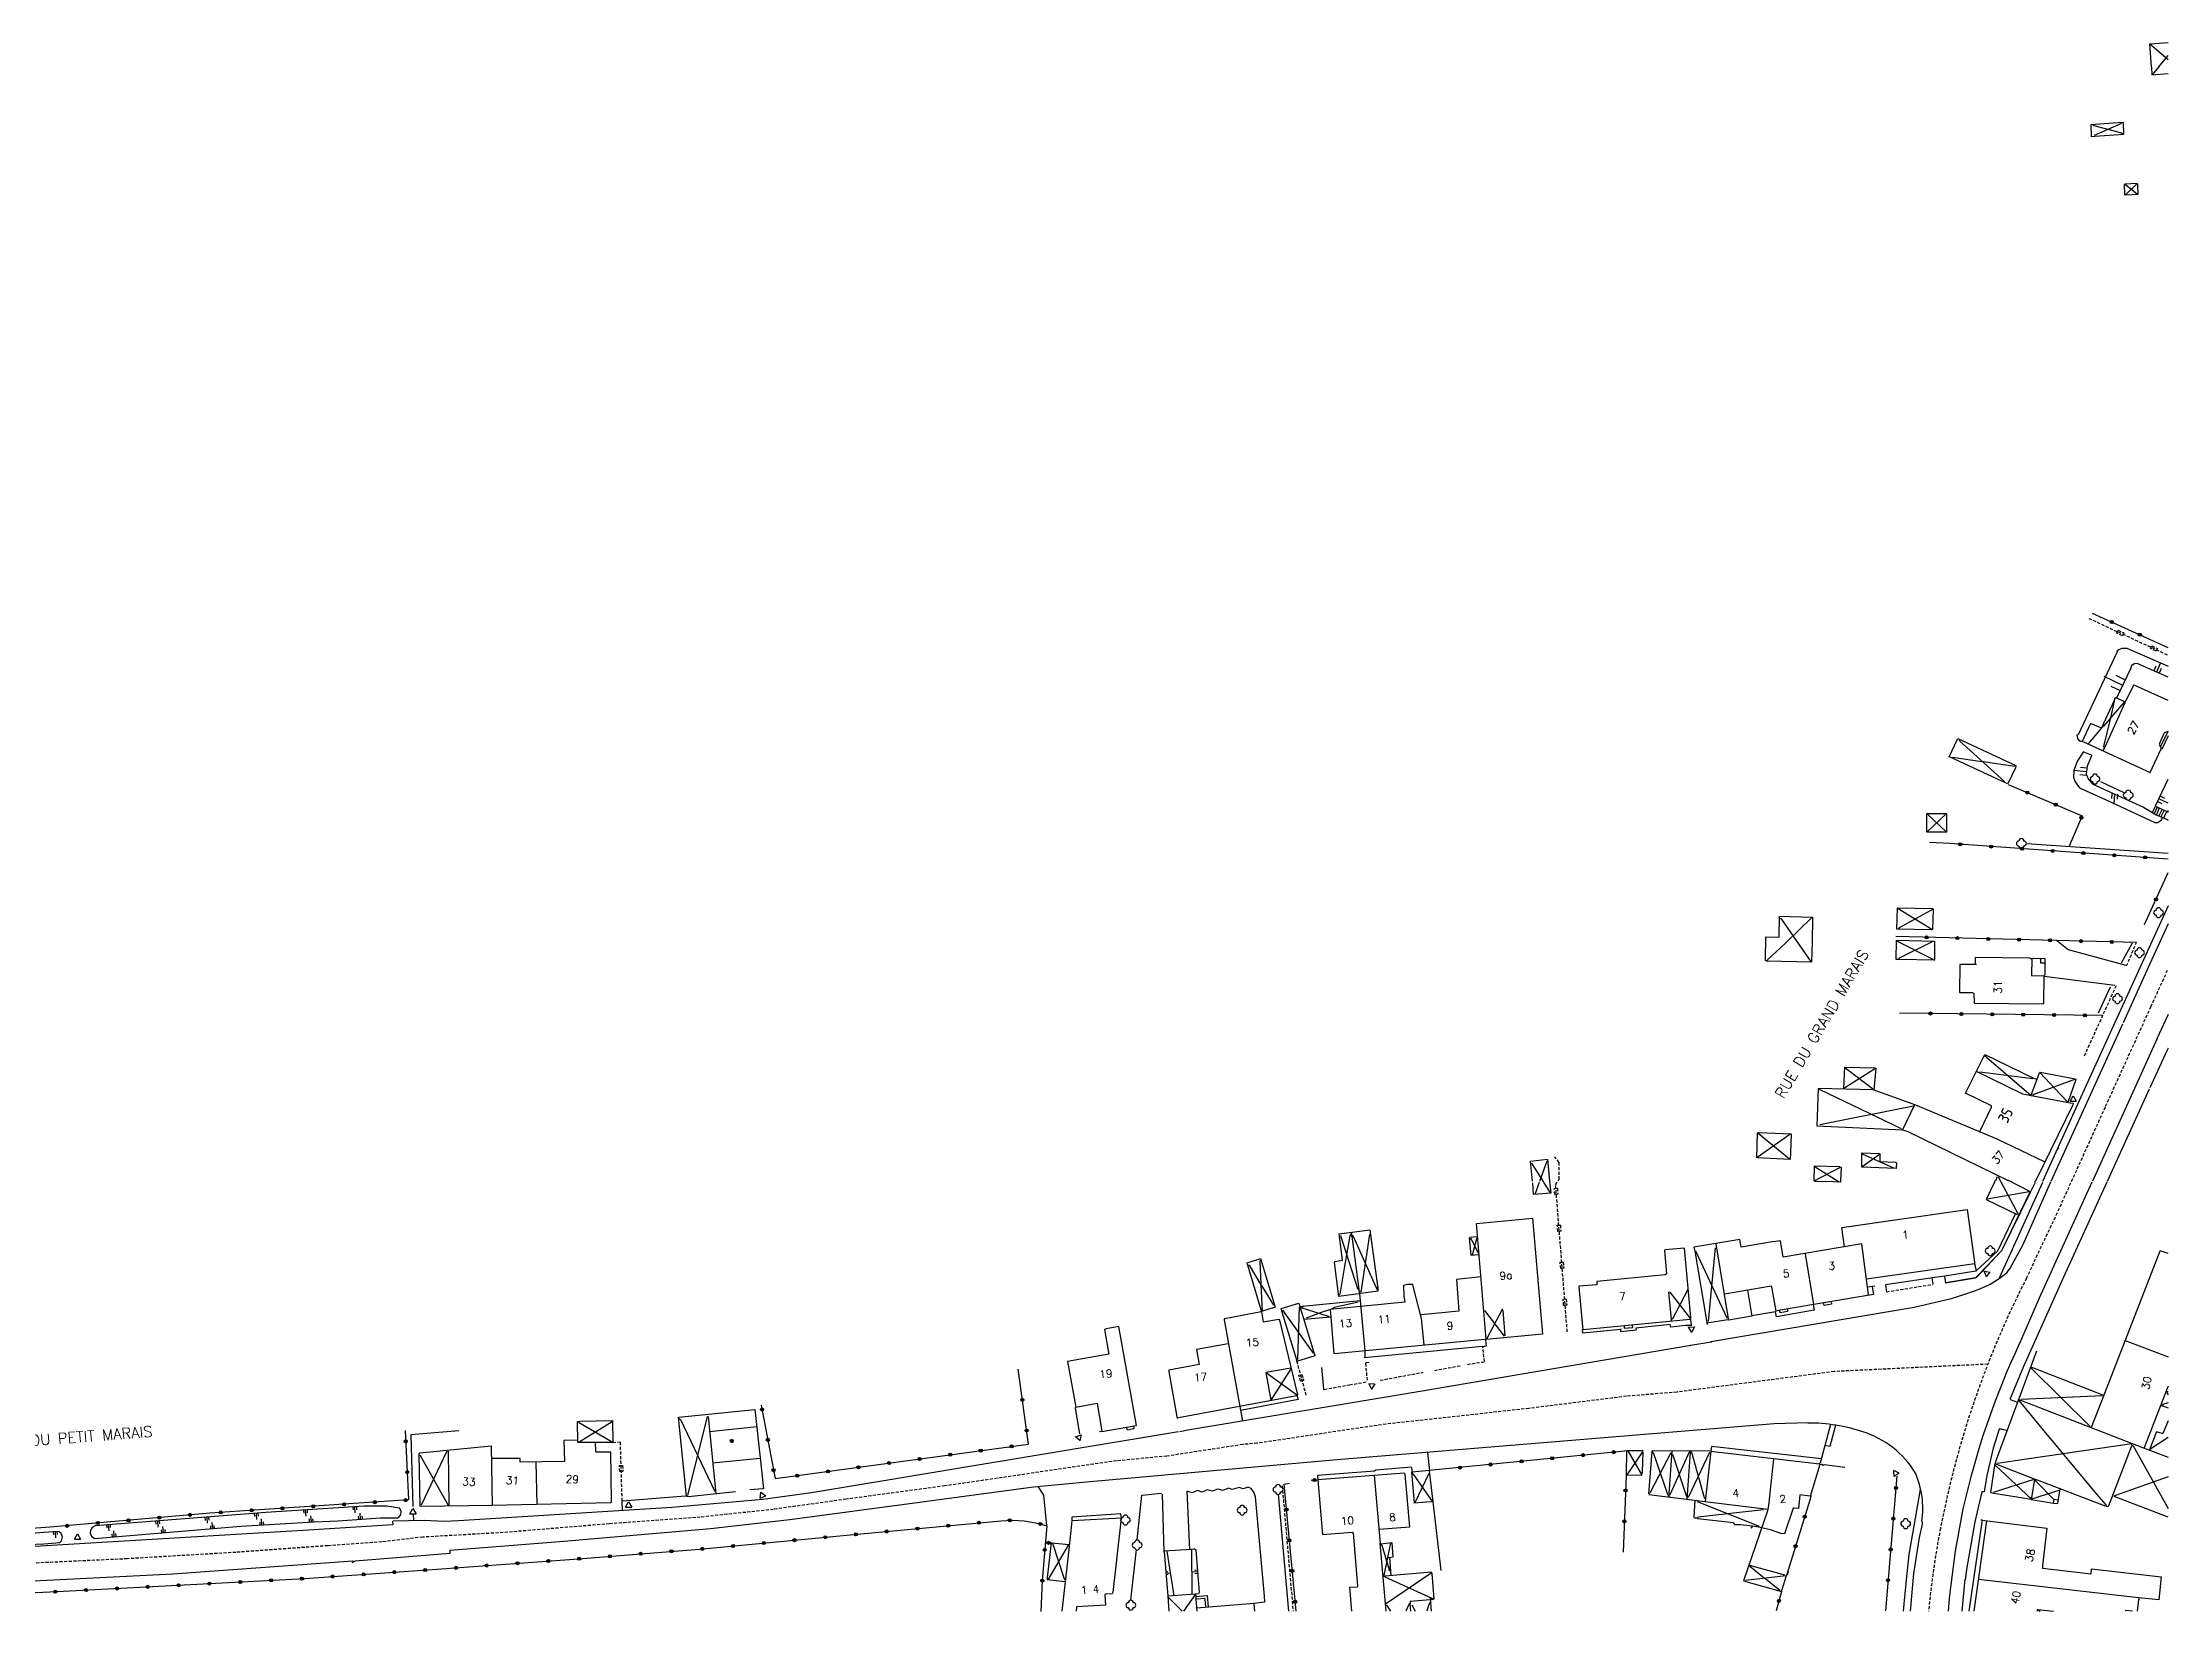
# Model space of a CAD drawing. Header units: millimetres. Extents: x 115000 to 116000, y 129000 to 130000.
# Drawn here: x 115655.8 to 116000.2, y 129000 to 129253.9 of the extents above; entities that cross this region are included whole.
import ezdxf
from ezdxf.enums import TextEntityAlignment as Align

# ---------------------------------------------------------------- set-up
doc = ezdxf.new("R2010")
doc.units = ezdxf.units.MM
doc.linetypes.add('DASHED', pattern=[0.75, 0.5, -0.25])
doc.layers.get('0').update_dxf_attribs({"linetype": 'CONTINUOUS'})
for name, color, linetype in [('W0001', 6, 'DASHED'), ('W0008', 7, 'CONTINUOUS'), ('W0100', 7, 'CONTINUOUS'), ('W0112', 1, 'DASHED'), ('W0211', 2, 'CONTINUOUS'), ('W0300', 7, 'CONTINUOUS'), ('W0310', 3, 'CONTINUOUS'), ('W0322', 7, 'CONTINUOUS'), ('W0471', 7, 'CONTINUOUS'), ('W0989', 7, 'CONTINUOUS'), ('W0991', 7, 'CONTINUOUS')]:
    doc.layers.add(name, color=color, linetype=linetype)
doc.styles.get("Standard").update_dxf_attribs({"font": 'romans.shx', "width": 0.85})

# ---------------------------------------------------------------- blocks, each defined once
blk = doc.blocks.new('OH01')
at = {"layer": 'W0322', "color": 0}
for radius in [0.25, 0.15]:
    blk.add_circle((0, 0), radius, dxfattribs=at)
blk = doc.blocks.new('BB01')
at = {"layer": 'W0991', "color": 0}
for p, q in [((-0.5, 0.04), (-0.04, 0.5)), ((-0.48, -0.13), (0.13, 0.48)), ((-0.43, -0.25), (0.25, 0.43)), ((-0.36, -0.35), (0.35, 0.36)), ((-0.26, -0.43), (0.43, 0.26)), ((-0.13, -0.48), (0.48, 0.13)), ((0.03, -0.5), (0.5, -0.03)), ((0.31, -0.39), (0.39, -0.31))]:
    blk.add_line(p, q, dxfattribs=at)
blk.add_circle((0, 0), 0.5, dxfattribs=at)
blk = doc.blocks.new('TP10')
at = {"layer": 'W0300', "color": 0}
for centre, start, end in [((-0.4, 0), 90, 270), ((0, 0.4), 0, 180), ((0.4, 0), 270, 90), ((0, -0.4), 180, 360)]:
    blk.add_arc(centre, 0.4, start, end, dxfattribs=at)
blk = doc.blocks.new('TP15')
at = {"color": 0}
for p, q in [((-0.29, 0.5), (-0.29, 0)), ((0, 1), (0, 0)), ((0.29, 0.5), (0.29, 0))]:
    blk.add_line(p, q, dxfattribs=at)
blk = doc.blocks.new('OH02')
at = {"layer": 'W0112', "color": 0}
for p, q in [((-0.5, 0.25), (0.5, 0.25)), ((-0.5, -0.25), (-0.5, 0.25)), ((0.5, 0.25), (0.5, -0.25)), ((0.5, -0.25), (-0.5, -0.25))]:
    blk.add_line(p, q, dxfattribs=at)
blk = doc.blocks.new('BI04')
at = {"layer": 'W0471', "color": 0}
for p, q in [((-1, -0.58), (0, 1.15)), ((0, 1.15), (1, -0.58)), ((-1, -0.58), (1, -0.58))]:
    blk.add_line(p, q, dxfattribs=at)

msp = doc.modelspace()

# ---------------------------------------------------------------- linework, layer by layer
at = {"layer": 'W0001'}
msp.add_lwpolyline([(115961.2, 129000, -0.023472), (115963.13, 129013.44, -0.071031), (115977.05, 129053.89), (115981.88, 129064.11), (115989.88, 129081.73), (115997.21, 129097.86), (116000, 129103.97)], format="xyb", dxfattribs=at)
msp.add_lwpolyline([(115970.8, 129039.99), (115945.91, 129038.8), (115920.43, 129035.47), (115912.31, 129034.8), (115896.5, 129032.83), (115872.65, 129030.2), (115852.51, 129027.19), (115850.17, 129026.99), (115837.87, 129025.11), (115829.74, 129024.34), (115801.92, 129020.29), (115785.95, 129018.14), (115774.17, 129016.49), (115762.33, 129015.22), (115747.61, 129014.15), (115730.41, 129012.73), (115717.41, 129012), (115710.78, 129011.23), (115702.02, 129010.61), (115687.13, 129009.53), (115669.56, 129008.49), (115649.02, 129007.54)], dxfattribs=at)
at = {"layer": 'W0008'}
for points in [[(116000, 129114.17), (115988.04, 129087.96), (115979.67, 129069.58)], [(116000, 129111.26), (115997.02, 129104.82), (115992.7, 129095.26)], [(115992.63, 129095.04), (115980.99, 129069.58)], [(116000, 129096.57), (115998.16, 129092.66)], [(115998.21, 129092.73), (115987.75, 129069.61)], [(116000, 129091.16), (115999.79, 129090.69), (115997.02, 129084.72)], [(115996.92, 129084.53), (115990.12, 129069.55)], [(115982.28, 129074.95), (115982.03, 129074.76)], [(115979.66, 129069.39), (115972.65, 129053.9)], [(115980.96, 129069.48), (115976.44, 129059.21), (115974.43, 129055.58), (115973.9, 129054.91)], [(115990.08, 129069.43), (115983.05, 129054.05), (115976.59, 129039.61), (115974.36, 129034.25)], [(115987.65, 129069.47), (115979.14, 129050.66), (115975.93, 129043.35)], [(115967.99, 129051.61), (115964.89, 129050.57), (115958.88, 129049.18), (115925.97, 129043.59), (115926.06, 129043.58), (115922.64, 129043.01), (115922.73, 129043), (115878.59, 129035.52), (115841.28, 129029.29), (115840, 129029.02)], [(115941.7, 129030.52), (115936.21, 129030.32), (115865.41, 129024.5), (115825.44, 129020.95), (115816.26, 129020.11), (115797.85, 129017.62), (115776.83, 129014.79), (115763.97, 129013.36), (115740.25, 129011.3), (115721.8, 129009.84)], [(115972.64, 129029.46), (115971.67, 129026.37)], [(115972.73, 129029.53), (115972.64, 129029.46)], [(115839.77, 129029.02), (115780.35, 129019.14), (115772.45, 129018.11), (115757.71, 129016.78), (115723.2, 129014.61), (115720.85, 129014.55), (115717.61, 129014.71), (115712.53, 129014.59)], [(115971.67, 129026.37), (115970.65, 129021.95)], [(115959.83, 129019.73), (115958.01, 129009.16), (115957.57, 129005.06), (115957.07, 129000)], [(115969.83, 129019.32), (115968.69, 129014.49)], [(115970.2, 129019.32), (115969.83, 129019.32)], [(115970.65, 129021.95), (115970.2, 129019.32)], [(115966.78, 129016.56), (115965.52, 129009.73), (115964.62, 129002.62), (115964.37, 129000)], [(115712.52, 129014.56), (115712.56, 129014.01), (115698.91, 129013.11), (115651.86, 129010.32), (115635.76, 129009.78), (115591.47, 129009.83), (115566.83, 129010.28)], [(115960.15, 129014.53), (115960.18, 129014.1), (115959.71, 129011.92), (115958.79, 129006.11), (115958.22, 129000)], [(115968.69, 129014.49), (115967.35, 129006.78)], [(115721.81, 129009.34), (115706.45, 129008.13), (115705.89, 129007.84)], [(115721.8, 129009.86), (115721.8, 129009.35)], [(115706.21, 129008.03), (115706.09, 129008.11), (115676.91, 129006.02), (115651.16, 129004.71), (115637.16, 129004.25), (115609.31, 129004.17), (115581.91, 129004.29), (115567.83, 129004.65)], [(115967.1, 129005.17), (115966.61, 129000)], [(115967.35, 129006.78), (115967.15, 129005.1)]]:
    msp.add_lwpolyline(points, dxfattribs=at)
for centre, radius, start, end in [((115963.77, 129066.63), 15.55, 285.7128, 311.0062), ((116094.49, 128987.81), 130.92, 154.8781, 167.3133), ((115941.64, 129001.63), 28.84, 71.9248, 89.9262), ((115945.73, 129014.11), 15.72, 32.0002, 71.9962), ((115945.89, 129016.63), 14.39, 351.6077, 23.796)]:
    msp.add_arc(centre, radius, start, end, dxfattribs=at)
at = {"layer": 'W0100'}
for points in [[(115997.29, 129250), (115997.05, 129253.73), (116000, 129253.92)], [(115997.05, 129253.73), (116000, 129251.16)], [(115997.29, 129250), (115997.37, 129248.71), (116000, 129248.9)], [(115998.5, 129250), (115997.61, 129248.96), (115997.53, 129248.74)], [(115998.5, 129250), (116000, 129251.81)], [(115987.81, 129240.62), (115987.94, 129240.5), (115992.47, 129239.31), (115992.69, 129239.13)], [(115992.44, 129240.8), (115988, 129238.88)], [(115994.92, 129231.03), (115993.04, 129229.23)], [(115993.08, 129230.95), (115995.04, 129229.39)], [(116000, 129147.42), (115994.52, 129149.91), (115994.37, 129149.9), (115992.99, 129147.02), (115989.76, 129139.87), (115989.42, 129139.32)], [(115993.06, 129147.14), (115991.57, 129147.85), (115991.39, 129147.79), (115991.27, 129147.44), (115989.14, 129142.89)], [(115992.86, 129147.17), (115990.71, 129144.65), (115990.68, 129144.61), (115989.55, 129139.97), (115989.7, 129139.82)], [(115990.71, 129144.61), (115991.4, 129147.79)], [(115989.11, 129143), (115987.44, 129143.7), (115986.08, 129140.8)], [(115990.59, 129144.52), (115989.52, 129143.27), (115989.06, 129142.78), (115986.99, 129140.38)], [(115966.14, 129141.08), (115966.26, 129140.84), (115973.49, 129134.32)], [(115985.75, 129140.89), (115986.31, 129140.74), (115997.11, 129135.77), (115998.89, 129139.62)], [(116000, 129142.38), (115999.35, 129142.17), (115998.52, 129140.38), (115998.9, 129139.56)], [(115999.97, 129142.39), (115998.77, 129139.97)], [(116000, 129141.71), (115998.97, 129139.53)], [(115965.1, 129138.23), (115969.84, 129137.56)], [(115970.06, 129137.53), (115975.2, 129136.77)], [(115960.95, 129129.13), (115964.09, 129126.1)], [(115964.09, 129129.13), (115960.95, 129126.1)], [(115997.38, 129129.32), (115998.06, 129128.9)], [(115997.44, 129129.28), (115997.93, 129130.32)], [(115998.24, 129130.16), (115997.71, 129129.05)], [(115997.93, 129130.31), (115999.89, 129129.42)], [(115998.56, 129130.03), (115998.1, 129128.89)], [(115999.01, 129129.81), (115998.51, 129128.73)], [(115999.35, 129129.65), (115998.83, 129128.57)], [(115999.78, 129129.47), (115999.23, 129128.41)], [(115998.06, 129128.9), (115999.23, 129128.42)], [(115934.88, 129109.14), (115936.99, 129109.1), (115937.07, 129112.49), (115942.42, 129112.36), (115942.37, 129108.28), (115942.27, 129105.04), (115934.98, 129105.21), (115934.78, 129105.31), (115934.85, 129109.14)], [(115942.33, 129112.27), (115938.09, 129108.19), (115935.11, 129105.43), (115935.01, 129105.18)], [(115937.07, 129112.2), (115937.33, 129112.1), (115942.18, 129105.04)], [(115961.93, 129113.62), (115956.44, 129110.65), (115956.3, 129110.42)], [(115956.31, 129113.77), (115961.71, 129110.41)], [(115956.02, 129108.51), (115961.79, 129105.63), (115962.15, 129105.38)], [(115961.89, 129108.39), (115956.43, 129105.69), (115956.31, 129105.46)], [(115977.83, 129105.6), (115977.6, 129105.7), (115968.76, 129105.81), (115968.75, 129104.7)], [(115977.83, 129105.63), (115978.16, 129105.72), (115980.04, 129105.66), (115980.02, 129103.01), (115979.89, 129102.83)], [(115977.91, 129105.64), (115977.86, 129102.89), (115979.93, 129102.84)], [(115979.35, 129105.65), (115979.31, 129104.96), (115980.06, 129104.94)], [(115968.98, 129104.69), (115966.29, 129104.7), (115966.22, 129100.18), (115968.26, 129100.15), (115968.56, 129100.03), (115968.6, 129098.43), (115979.78, 129098.31), (115979.88, 129098.49), (115979.93, 129102.82)], [(115947.51, 129084.63), (115947.66, 129088.09), (115952.52, 129087.97), (115952.69, 129087.86), (115952.35, 129084.36)], [(115952.63, 129087.84), (115947.51, 129084.59)], [(115947.67, 129088.01), (115952.34, 129084.44)], [(115969.52, 129077.65), (115971.42, 129081.62), (115971.42, 129081.79), (115967.21, 129083.87), (115970.31, 129090.14), (115978.1, 129086.36)], [(115970.25, 129089.95), (115977.74, 129083.55)], [(115979.98, 129072.72), (115972.34, 129076.42), (115959.17, 129081.91), (115952.21, 129084.4), (115943.35, 129084.63), (115943.12, 129078.57), (115956.96, 129077.95), (115957.86, 129077.65), (115974.07, 129069.72)], [(115943.49, 129084.56), (115943.62, 129084.43), (115956.75, 129078.13)], [(115969.01, 129087.39), (115976.44, 129083.76), (115984.15, 129082.3), (115984.61, 129082.22), (115984.56, 129081.96), (115978.54, 129069.64), (115978.37, 129069.52)], [(115969.49, 129087.34), (115978.09, 129086.21)], [(115977.82, 129083.56), (115979.15, 129087.17), (115979.28, 129087.24), (115984.66, 129086.25), (115985.15, 129086.15)], [(115984.85, 129086.06), (115978.24, 129083.67), (115978.05, 129083.48)], [(115978.06, 129086.33), (115978.73, 129086.12)], [(115979.22, 129087.19), (115982.55, 129083.65), (115983.77, 129082.43)], [(115983.81, 129082.41), (115985.13, 129086.15)], [(115958.75, 129081.77), (115943.58, 129078.72)], [(115958.92, 129081.96), (115957.01, 129077.93)], [(115933.61, 129077.41), (115938.69, 129073.22)], [(115938.75, 129077.19), (115933.45, 129073.43)], [(115950.47, 129074.05), (115955.55, 129071.78)], [(115897.07, 129069.64), (115896.78, 129072.85), (115899.52, 129073.16), (115899.85, 129069.63), (115900.05, 129067.68)], [(115896.93, 129072.53), (115898.85, 129069.45)], [(115899.41, 129072.85), (115898.19, 129069.55)], [(115942.66, 129069.67), (115942.74, 129072.1), (115946.91, 129071.97)], [(115946.88, 129071.83), (115942.72, 129069.69)], [(115942.82, 129071.96), (115946.75, 129069.52)], [(115947.03, 129071.9), (115946.96, 129069.66), (115946.95, 129069.47)], [(115953.26, 129073.93), (115950.44, 129071.95)], [(115900.06, 129067.69), (115897.25, 129067.45), (115897.11, 129069.33)], [(115898.15, 129069.42), (115897.43, 129067.48)], [(115898.94, 129069.42), (115898.91, 129069.35), (115899.95, 129067.73)], [(115942.75, 129069.59), (115944.63, 129069.54)], [(115946.95, 129069.47), (115944.56, 129069.54)], [(115978.46, 129069.38), (115977.65, 129067.8), (115972.99, 129058.35), (115969.2, 129054.33), (115968.78, 129053.96), (115963.99, 129053.16)], [(115974.1, 129069.77), (115977.67, 129067.94), (115973.01, 129058.33), (115968.9, 129053.97)], [(115972.33, 129070.33), (115972.02, 129069.69), (115971.81, 129069.54), (115971.9, 129069.45), (115970.56, 129066.65), (115975.55, 129064.23)], [(115977.52, 129067.89), (115970.72, 129066.69)], [(115972.47, 129070.34), (115975.69, 129064.25)], [(115947.57, 129059.01), (115947.16, 129062.14), (115967.48, 129065.05), (115968.64, 129056.53), (115968.62, 129056.22), (115951.16, 129053.76)], [(115865.99, 129060.81), (115868.74, 129052.25), (115868.91, 129052.12), (115869.05, 129051.54)], [(115867.84, 129061.29), (115867.52, 129060.78), (115866.61, 129055.52)], [(115867.79, 129060.94), (115867.79, 129060.66)], [(115868.01, 129060.77), (115867.79, 129060.66)], [(115867.81, 129060.93), (115868, 129060.83), (115871.95, 129052)], [(115867.81, 129060.69), (115868.98, 129052.09)], [(115870.68, 129060.98), (115869.26, 129051.64)], [(115886.84, 129060.47), (115887.11, 129057.62), (115888.4, 129057.74)], [(115888.14, 129060.63), (115886.87, 129060.5)], [(115887.09, 129060.22), (115886.87, 129060.17)], [(115887.02, 129060.44), (115888.26, 129057.99)], [(115888.14, 129060.44), (115887.99, 129060.28), (115887.31, 129057.64)], [(115887.98, 129060.23), (115888.21, 129060.12)], [(115850.95, 129056.06), (115850.88, 129056.39), (115853.04, 129057.08), (115854.59, 129051.93), (115855.39, 129049.23), (115853.19, 129048.53)], [(115853.05, 129056.78), (115852.95, 129056.65), (115853.09, 129052.97)], [(115922.6, 129047.19), (115922.72, 129047.54), (115921.68, 129058.79), (115919.13, 129058.55), (115918.57, 129058.48), (115918.45, 129058.37), (115918.79, 129054.6), (115918.57, 129054.47), (115907.51, 129053.4), (115907.5, 129052.85), (115904.65, 129052.6), (115904.6, 129052.51), (115905.24, 129045.51)], [(115951.5, 129051.2), (115950.42, 129059.45), (115937.68, 129057.29), (115937.23, 129059.95), (115935.58, 129059.72), (115930.87, 129058.91), (115930.67, 129060.16), (115923.22, 129058.92), (115923.37, 129058.24)], [(115923.35, 129058.28), (115925.36, 129046.43)], [(115923.47, 129058.34), (115928.55, 129047.5), (115928.62, 129047.45)], [(115926.65, 129058.85), (115925.5, 129046.88)], [(115926.76, 129059.45), (115928.77, 129047.35)], [(115941.2, 129057.83), (115942.56, 129049.67)], [(116000, 129057.89), (115998.88, 129058.31), (115998.64, 129058.31), (115989.68, 129035.23), (115987.52, 129029.76)], [(115850.95, 129056.05), (115853.19, 129048.45), (115853.47, 129046.86), (115856, 129047.29), (115856.11, 129047.13), (115859.05, 129035.01), (115858.93, 129034.82)], [(115851.09, 129056.05), (115851.18, 129056.02), (115853.11, 129052.84), (115853.32, 129048.59)], [(115866.61, 129055.55), (115865.88, 129051.32), (115865.71, 129051.15)], [(115888.71, 129054.12), (115884.76, 129053.7), (115885.14, 129048.57), (115879.03, 129047.99)], [(115963.96, 129053.17), (115968.81, 129053.95)], [(115853.18, 129052.75), (115855.14, 129049.55)], [(115858.95, 129040.47), (115856.52, 129048.43), (115856.4, 129048.99), (115859.25, 129049.86), (115861.67, 129041.89)], [(115869.16, 129050.26), (115859.85, 129049.35)], [(115879.53, 129043.13), (115879.11, 129047.41), (115877.81, 129052.43), (115877.72, 129052.9), (115876.82, 129052.87), (115876.17, 129052.75), (115876.27, 129051.07), (115876.38, 129050.02), (115864.33, 129048.85)], [(115868.84, 129050.02), (115865, 129049.14), (115864.37, 129048.86), (115864.37, 129048.86)], [(115869.03, 129051.81), (115869.28, 129051.74)], [(115869.09, 129051.44), (115869.93, 129042.17)], [(115872.01, 129052.42), (115871.79, 129052.31)], [(115919.1, 129051.68), (115919.31, 129051.63), (115922.66, 129047.33)], [(115919.1, 129051.64), (115919.52, 129047.2)], [(115922.21, 129052.09), (115919.73, 129047.33), (115919.53, 129047.18)], [(115928.15, 129051.37), (115935.72, 129052.66), (115935.88, 129051.9), (115936.48, 129048.57), (115936.41, 129048.48), (115932.59, 129047.83)], [(115952.29, 129051.29), (115937.2, 129048.76), (115936.49, 129048.58)], [(115945.45, 129050.12), (115945.51, 129049.72), (115944.3, 129049.48), (115944.18, 129049.97)], [(115853.15, 129048.45), (115847.23, 129047.35), (115847.18, 129047.17), (115849.71, 129033.16)], [(115856.58, 129048.75), (115861.55, 129041.8)], [(115859.28, 129049.23), (115859.03, 129040.77), (115858.88, 129040.69)], [(115859.66, 129049.26), (115859.47, 129049.26)], [(115859.57, 129049.19), (115864.02, 129047.78), (115864.13, 129047.57)], [(115859.88, 129049.39), (115859.63, 129049.26)], [(115859.89, 129049.32), (115859.84, 129049.1)], [(115864.39, 129047.61), (115860.08, 129047.22)], [(115864.37, 129048.86), (115862.87, 129048.37), (115860.44, 129047.42)], [(115889.38, 129044.01), (115864.98, 129041.69), (115864.36, 129048.91)], [(115889.29, 129048.69), (115892.51, 129044.5)], [(115892.22, 129048.93), (115892.21, 129048.93), (115889.61, 129044.04), (115889.34, 129043.97)], [(115892.25, 129048.75), (115892.62, 129044.56)], [(115922.59, 129047.22), (115905.26, 129045.53)], [(115919.54, 129047.23), (115919.54, 129046.94)], [(115928.72, 129047.18), (115925.32, 129046.62)], [(115938.34, 129048.94), (115938.38, 129048.51), (115937.18, 129048.29), (115937.13, 129048.69)], [(115847.82, 129043.31), (115842.7, 129042.35), (115843.13, 129039.93), (115838.21, 129039.01), (115838.22, 129038.81), (115839.48, 129031.46), (115839.61, 129031.18)], [(115911.94, 129046.15), (115912, 129045.89)], [(115913.29, 129045.88), (115911.99, 129045.75), (115911.99, 129045.96)], [(115913.24, 129046.28), (115913.28, 129045.86)], [(115993.04, 129043.84), (116000, 129041.17)], [(115861.63, 129041.95), (115861.82, 129041.46), (115861.82, 129041.33), (115858.89, 129040.42)], [(115978.7, 129042.09), (115972.17, 129024.53), (115971.88, 129023.59), (115971.23, 129019.2), (115971.8, 129019.09)], [(115857.95, 129039.37), (115853.89, 129038.63), (115854.69, 129034.18)], [(115853.99, 129038.57), (115858.94, 129035.05)], [(115857.97, 129039.23), (115854.73, 129034.15)], [(115977.77, 129039.46), (115978.09, 129039.43)], [(115977.84, 129039.36), (115987.36, 129029.89)], [(115978.06, 129039.43), (115989.52, 129034.98)], [(116000, 129036.44), (115999.74, 129035.8), (115996.11, 129026.44)], [(115758.8, 129031.39), (115771.18, 129032.63)], [(115771.18, 129032.63), (115772.05, 129024.81)], [(115858.93, 129034.88), (115839.76, 129031.33)], [(115975.81, 129034.3), (115979.17, 129032.96), (115995.87, 129026.52), (116000, 129024.93)], [(115975.82, 129034.13), (115979.05, 129030.15), (115988.42, 129018.97), (115989.93, 129017.21), (115990.01, 129016.99)], [(115989.3, 129034.87), (115976.22, 129034.27)], [(115998.82, 129033.32), (115999.01, 129033.27)], [(116000, 129033.71), (115999.13, 129033.47), (115998.96, 129033.26)], [(115998.98, 129033.29), (116000, 129032.91)], [(115999.74, 129035.45), (116000, 129035.05)], [(115999.76, 129035.64), (116000, 129035.55)], [(115742.6, 129030.62), (115748.06, 129027.43)], [(115748.06, 129030.66), (115742.73, 129027.38)], [(115760.12, 129018.62), (115758.8, 129031.39)], [(115758.81, 129031.25), (115759.11, 129031.04), (115764.7, 129019.38)], [(115763.45, 129031.54), (115760.25, 129018.75)], [(115763.6, 129031.54), (115764.87, 129019)], [(115771.46, 129029.83), (115763.84, 129029.04)], [(115832.48, 129029.99), (115832.53, 129029.53), (115831.52, 129029.32), (115831.35, 129029.82)], [(116000, 129030.8), (115999.16, 129028.75), (115999.01, 129028.75), (115998.12, 129029.06), (115997.04, 129026.27)], [(115721.31, 129025.89), (115717.13, 129017.16)], [(115721.49, 129025.89), (115721.63, 129017.07)], [(115742.44, 129027.67), (115740.25, 129027.63), (115740.32, 129024.24), (115733.19, 129024.13), (115733.15, 129024.72), (115728.5, 129024.72)], [(115745.3, 129027.26), (115745.34, 129025.97), (115745.42, 129025.8), (115747.79, 129025.79), (115747.91, 129017.84), (115747.84, 129017.55), (115728.6, 129017.12)], [(115827.34, 129029.12), (115826.96, 129029.06)], [(115914.88, 129025.82), (115912.22, 129021.93)], [(115912.31, 129025.96), (115912.25, 129022.1), (115914.79, 129022.03), (115914.9, 129022.5), (115914.97, 129025.83)], [(115912.34, 129026.02), (115915, 129026.02)], [(115912.53, 129025.99), (115914.75, 129022.15)], [(115925.8, 129025.93), (115916.48, 129025.98), (115916.39, 129025.81), (115915.88, 129019.03)], [(115916.44, 129025.88), (115916.62, 129025.7), (115918.94, 129018.97), (115919.19, 129018.51)], [(115922.46, 129025.75), (115919.33, 129018.85), (115919.09, 129018.73)], [(115919.63, 129025.92), (115919.14, 129019.03)], [(115922.56, 129025.7), (115922.56, 129025.99), (115922.81, 129025.73), (115923.88, 129021.89)], [(115925.93, 129025.92), (115925.02, 129017.76)], [(115925.89, 129025.91), (115943.55, 129023.86)], [(115994.12, 129026.91), (115994.12, 129027.08), (115977.42, 129024.67), (115972.31, 129023.91)], [(115994.12, 129026.9), (115990.28, 129016.9), (115989.69, 129017.06), (115978.39, 129021.38)], [(115994.12, 129026.9), (115994.32, 129026.76), (116000, 129016.62)], [(115997.08, 129026.3), (115997.03, 129026.11)], [(116000, 129028.13), (115997.04, 129026.16)], [(115716.93, 129025.32), (115721.54, 129017.07)], [(115735.7, 129024.15), (115735.84, 129017.29)], [(115771.97, 129024.74), (115764.38, 129023.96)], [(115772.05, 129024.81), (115772.55, 129019.79)], [(115862.33, 129021.32), (115876.28, 129022.42), (115876.43, 129022.2), (115877.15, 129013.62), (115872.23, 129013.21)], [(115877.5, 129023.29), (115877.57, 129022.27), (115877.78, 129022.17), (115880.61, 129018.11)], [(115877.51, 129022.53), (115877.9, 129017.57)], [(115880.36, 129022.76), (115877.57, 129022.52)], [(115880.28, 129022.3), (115878.04, 129017.54)], [(115880.32, 129022.72), (115880.42, 129022.21)], [(115919.45, 129025.63), (115916.14, 129019.22), (115915.92, 129019)], [(115919.72, 129025.42), (115922, 129018.56)], [(115922.59, 129025.7), (115922.07, 129018.14)], [(115925.74, 129025.69), (115922.32, 129018.51), (115922.12, 129018.36)], [(115936.12, 129024.69), (115935.29, 129017.09), (115935.11, 129016.27), (115931.24, 129004.9), (115937.4, 129003.21), (115938.18, 129005.76)], [(115943.62, 129023.73), (115942.06, 129018.59)], [(115943.54, 129023.74), (115943.89, 129023.81), (115944.16, 129023.65), (115944.28, 129023.74), (115947.66, 129023.33)], [(115971.94, 129023.71), (115977.86, 129018.15), (115977.86, 129018.15), (115977.87, 129018.44)], [(115971.96, 129023.9), (115978.28, 129021.44)], [(115768.04, 129019.33), (115760.4, 129018.54)], [(115772.48, 129019.8), (115770.35, 129019.63)], [(115862.3, 129021.29), (115863.07, 129012.42), (115867.86, 129012.79), (115868.05, 129012.7), (115868.76, 129004.11), (115868.69, 129003.92), (115867.47, 129003.82), (115867.78, 129000)], [(115871.43, 129022.02), (115872.4, 129010.99), (115872.38, 129011.02), (115873.32, 129000)], [(115880.41, 129022.24), (115881.03, 129016.78), (115882.23, 129006.61)], [(115915.89, 129018.87), (115923.73, 129017.94)], [(115923.94, 129021.71), (115924.85, 129018.43), (115925.05, 129018.22)], [(115978.25, 129021.31), (115971.64, 129019.24)], [(115971.77, 129019.09), (115977.86, 129018.15)], [(115978.63, 129021.03), (115978.35, 129021.4), (115977.86, 129018.36)], [(115982.44, 129019.62), (115977.86, 129018.15)], [(115978.59, 129021.06), (115981.51, 129018.09), (115981.51, 129018.09)], [(115982.12, 129017.43), (115982.51, 129019.8)], [(116000, 129021.73), (115991.46, 129018.74), (115991.46, 129018.75), (115991.28, 129018.57)], [(115759.89, 129018.62), (115749.78, 129017.84)], [(115880.57, 129018.12), (115881.02, 129017.88), (115880.65, 129017.71), (115877.86, 129017.5)], [(115912.04, 129016.24), (115912.04, 129016.26)], [(115923.38, 129017.92), (115923.21, 129015.21), (115923.34, 129015.1), (115923.92, 129015.1)], [(115923.7, 129017.93), (115935.16, 129016.53)], [(115923.73, 129017.74), (115933.8, 129013.79)], [(115934.47, 129016.44), (115923.86, 129015.21)], [(115942.02, 129018.64), (115940.38, 129018.82), (115940.14, 129016.64), (115939.42, 129016.7), (115939.3, 129016.66), (115937.9, 129012.52), (115937.45, 129012.56)], [(115942.16, 129018.7), (115941.99, 129017.99)], [(115977.84, 129018.1), (115980.47, 129017.67)], [(115980.47, 129017.67), (115981.41, 129017.51)], [(115982.21, 129018), (115981.49, 129018.07), (115981.4, 129017.5), (115982.13, 129017.43)], [(116000, 129015.24), (115991.27, 129018.57)], [(115822.51, 129014.62), (115822, 129009.99), (115820.89, 129000)], [(115830.45, 129015.07), (115822.52, 129014.61)], [(115830.49, 129015.07), (115829.14, 129003.03), (115829.02, 129002.83), (115827.9, 129002.75), (115827.84, 129002.6), (115827.92, 129001), (115823.27, 129000.7), (115823.19, 129000)], [(115923.82, 129015.03), (115929.63, 129014.37), (115929.76, 129013.98)], [(115932.67, 129013.73), (115932.42, 129013.45)], [(115933.46, 129013.89), (115933.4, 129013.67)], [(115970.6, 129014.62), (115968.55, 129000)], [(115969.87, 129014.75), (115980.35, 129013.46), (115979.68, 129007.36), (115979.68, 129006.97), (115987.53, 129006.07), (115987.6, 129006.85), (115998.86, 129005.58), (115998.48, 129001.85), (115995.2, 129002.19), (115969.29, 129005.15)], [(115819.14, 129011.06), (115818.48, 129005.43), (115818.49, 129005.12), (115821.4, 129004.81)], [(115821.92, 129010.68), (115818.62, 129005.1)], [(115819.18, 129011.06), (115822.04, 129010.8)], [(115819.36, 129011), (115821.23, 129005.25), (115821.42, 129005.11)], [(115872.44, 129010.83), (115872.66, 129010.68), (115873.85, 129006.69)], [(115872.49, 129010.93), (115874.28, 129011.14), (115874.49, 129008.73), (115873.85, 129008.66), (115873.67, 129008.73)], [(115874.09, 129011.06), (115872.99, 129005.79)], [(115873.9, 129008.62), (115874.12, 129005.79)], [(115872.9, 129005.7), (115873.28, 129005.69)], [(115873.16, 129005.59), (115880.77, 129002.14), (115881.04, 129002.07)], [(115880.94, 129001.91), (115881.18, 129002.01), (115880.83, 129006.13), (115880.7, 129006.3), (115873.22, 129005.7)], [(115880.65, 129006.18), (115873.25, 129001.15)], [(115873.98, 129007.18), (115873.73, 129006.99)], [(115874.01, 129006.91), (115873.79, 129006.68)], [(115873.79, 129006.68), (115874.08, 129006.42)], [(115938.15, 129005.74), (115931.49, 129005)], [(115932.21, 129007.34), (115934.66, 129005.37)], [(115932.24, 129007.45), (115937.89, 129005.89)], [(115934.72, 129005.33), (115937.07, 129003.48), (115937.07, 129003.26)], [(115938.34, 129005.95), (115938.15, 129005.74)], [(115938.52, 129006.49), (115938.34, 129006.23)], [(115938.34, 129006.23), (115938.34, 129005.95)], [(115842.51, 129002.79), (115838.01, 129002.43)], [(115838.02, 129002.43), (115838.21, 129000)], [(115838.07, 129002.26), (115840.36, 129000)], [(115842.51, 129002.78), (115840.57, 129000)], [(115842.51, 129002.78), (115842.54, 129002.33)], [(115842.55, 129002.37), (115842.58, 129001.99)], [(115842.58, 129002.02), (115842.71, 129000)], [(115880.52, 129001.87), (115877.28, 129001.6), (115877.28, 129001.22)], [(115880.51, 129002.17), (115880.69, 129000)], [(115880.94, 129001.89), (115880.52, 129001.88)], [(115995.22, 129001.89), (115994.99, 129000.03), (115994.98, 129000)], [(115995.24, 129002.14), (115995.24, 129001.86)], [(115852.01, 129001.23), (115842.68, 129000.52)], [(115852.12, 129000), (115852.03, 129001.22)], [(115873.27, 129001.05), (115873.48, 129000.95), (115874.11, 129000)], [(115877.23, 129001.25), (115877.07, 129001.08), (115876.58, 129000)], [(115877.37, 129000), (115877.27, 129001.25)], [(115877.53, 129001.06), (115878.06, 129000)], [(115880.45, 129001.42), (115880.25, 129000.91), (115879.99, 129000)], [(115978.82, 129000), (115978.87, 129000.29), (115981.46, 129000)], [(115978.87, 129000.29), (115979.28, 129000)], [(115994.21, 129000), (115993.07, 129000.13), (115993.05, 129000)]]:
    msp.add_lwpolyline(points, dxfattribs=at)
for points in [[(115988.15, 129238.75), (115992.8, 129239.1), (115992.76, 129240.96), (115991.11, 129240.87), (115987.46, 129240.63), (115987.52, 129238.73), (115988.15, 129238.75)], [(115993.05, 129231.05), (115994.88, 129231.14), (115995.05, 129230.97), (115995.07, 129229.33), (115993.12, 129229.21), (115992.98, 129229.39), (115992.93, 129230.92), (115993.05, 129231.05)], [(115964.72, 129138.25), (115964.52, 129138.31), (115965.94, 129141.26), (115975.34, 129136.88), (115975.27, 129136.53), (115974.05, 129133.94), (115973.07, 129134.36), (115964.72, 129138.25)], [(115960.95, 129129.13), (115964.09, 129129.13), (115964.09, 129126.1), (115960.95, 129126.1)], [(115956.08, 129110.43), (115956.17, 129113.88), (115961.89, 129113.75), (115961.95, 129113.59), (115961.86, 129110.38), (115961.68, 129110.28), (115956.08, 129110.43)], [(115956.37, 129105.49), (115955.95, 129105.5), (115956.03, 129108.63), (115962.18, 129108.48), (115962.15, 129105.38), (115956.37, 129105.49)], [(115938.84, 129074.18), (115938.78, 129073.15), (115933.38, 129073.37), (115933.53, 129077.37), (115933.58, 129077.42), (115933.7, 129077.51), (115938.95, 129077.27), (115938.84, 129074.18)], [(115956.04, 129072.59), (115955.98, 129071.66), (115950.38, 129071.9), (115950.41, 129074.18), (115953.32, 129074.12), (115953.33, 129072.8), (115955.87, 129072.71), (115956.04, 129072.59)], [(115889.6, 129044), (115887.99, 129062.75), (115897.06, 129063.62), (115898.67, 129044.86), (115889.6, 129044)], [(115870.84, 129060.94), (115872.05, 129052.28), (115872.04, 129051.82), (115865.71, 129050.96), (115865.01, 129056.46), (115865.1, 129056.63), (115866.32, 129056.81), (115865.78, 129061.07), (115870.76, 129061.75), (115870.84, 129060.94)], [(115827.37, 129029.11), (115832.95, 129030.09), (115830.09, 129046.08), (115828.03, 129045.73), (115827.79, 129045.63), (115828.49, 129041.61), (115821.8, 129040.41), (115823.11, 129033.05), (115826.59, 129033.66), (115827.37, 129029.11)], [(115745.27, 129027.29), (115742.5, 129027.29), (115742.44, 129030.72), (115742.82, 129030.77), (115748.09, 129030.86), (115748.18, 129027.33), (115745.27, 129027.29)], [(115728.61, 129017.13), (115717.16, 129016.94), (115717, 129017.02), (115716.81, 129025.49), (115716.91, 129025.64), (115728.45, 129026.77), (115728.61, 129017.13)]]:
    msp.add_lwpolyline(points, close=True, dxfattribs=at)
msp.add_arc((115929.65, 128992.2), 21.79, 68.9562, 89.6889, dxfattribs=at)
at = {"layer": 'W0112'}
for points in [[(115987.14, 129160.72), (116000, 129154.76)], [(115993.26, 129104.46), (115994.87, 129108.24)], [(115991.56, 129101.24), (115986.33, 129089.73)], [(115902.71, 129045.22), (115900.82, 129069.03), (115901.4, 129069.9), (115901.4, 129072.66), (115900.67, 129073.53)], [(115954.41, 129051.72), (115961.92, 129052.91)], [(115858.88, 129040.51), (115860.41, 129034.93)], [(115870.14, 129040.21), (115870.05, 129040.12), (115870.3, 129037.16)], [(115870.58, 129040.25), (115870.11, 129040.22)], [(115881.19, 129038.98), (115885.51, 129039.76)], [(115886.54, 129039.94), (115889.3, 129040.4), (115889.04, 129042.81)], [(115863.19, 129035.97), (115863.35, 129035.89), (115867.44, 129036.66), (115870.21, 129037.12)], [(115872.4, 129037.39), (115879.38, 129038.68)], [(115749.68, 129017.88), (115749.4, 129027.37), (115748.16, 129027.28)], [(115856.54, 129020.31), (115858.31, 129000.03)]]:
    msp.add_lwpolyline(points, dxfattribs=at)
at = {"layer": 'W0211'}
for points in [[(115991.72, 129155.3), (115985.41, 129141.89), (115985.2, 129141.82), (115985.33, 129141.28), (115985.54, 129140.99), (115985.83, 129140.85)], [(115991.67, 129155.31), (115992.04, 129155.69), (115992.58, 129155.89), (115993.31, 129155.89), (116000, 129152.97)], [(116000, 129151.18), (115994.99, 129153.4), (115994.56, 129153.37), (115994.01, 129153.04)], [(115993.93, 129152.64), (115991.63, 129147.81)], [(115994.08, 129153.05), (115993.9, 129152.61)], [(115987.6, 129138.58), (115986.25, 129139.1)], [(115987.63, 129138.57), (115986.86, 129136.8), (115986.72, 129135.52), (115987.08, 129134.62), (115987.86, 129133.83)], [(115987.83, 129133.88), (115996.03, 129130.14)], [(115997.94, 129130.35), (116000, 129134.69)], [(116000, 129129.62), (115999.91, 129129.43)], [(115713.64, 129016.71), (115711.6, 129017), (115707.9, 129017.02), (115691.99, 129015.96), (115664.33, 129013.85), (115663.85, 129013.53), (115663.62, 129013.13), (115663.56, 129012.66), (115663.77, 129012.17), (115664.27, 129011.78), (115687.96, 129013.76), (115699.83, 129014.48), (115703.71, 129014.64), (115710.56, 129015.12), (115713.1, 129015.11), (115713.24, 129015.05), (115713.49, 129015.16), (115713.83, 129015.6), (115713.91, 129016.14), (115713.63, 129016.72)], [(115619.07, 129010.41), (115639.35, 129010.11), (115639.61, 129010.17), (115640.78, 129010.26), (115656.05, 129010.92), (115658.62, 129011.11), (115658.92, 129011.42), (115659.07, 129012.07), (115658.85, 129012.56), (115658.5, 129012.87), (115658.25, 129012.9), (115648.97, 129012.23), (115640.68, 129011.96), (115615.6, 129012.14), (115615.19, 129011.95), (115614.91, 129011.65), (115614.85, 129011.16), (115615.12, 129010.62), (115615.48, 129010.43), (115618.77, 129010.38)], [(115837.43, 129009.69), (115838.02, 129002.43)], [(115841.84, 129010.03), (115842.31, 129010.11)], [(115842.3, 129010.13), (115842.54, 129009.96)], [(115842.54, 129009.96), (115843.09, 129003.03)], [(115842.98, 129002.82), (115842.51, 129002.79)], [(115843.09, 129003.03), (115842.98, 129002.82)]]:
    msp.add_lwpolyline(points, dxfattribs=at)
at = {"layer": 'W0310'}
for points in [[(115989.03, 129134.29), (115992.81, 129132.55)], [(115977.11, 129124.27), (116000, 129122.73)], [(115992.45, 129104.98), (115994.23, 129108.22)], [(115988.72, 129096.88), (115990.66, 129101.09)], [(115968.85, 129055.06), (115972.42, 129058.33), (115975.29, 129064.32)], [(115833.05, 129011.54), (115833.81, 129018.81), (115837, 129019.1)], [(115855.9, 129018.96), (115857.57, 129000)], [(115832.06, 129001.78), (115832.96, 129009.99)]]:
    msp.add_lwpolyline(points, dxfattribs=at)
at = {"layer": 'W0322'}
for points in [[(115987.72, 129161.56), (115999.97, 129156.01)], [(115974.08, 129133.83), (115986.09, 129128.76), (115983.99, 129123.85)], [(116000.02, 129121.76), (115964.66, 129124.25), (115961.36, 129124.41)], [(115996.16, 129111.14), (116000.02, 129119.58)], [(115994.87, 129108.24), (115955.88, 129109.2)], [(115989.39, 129096.41), (115956.52, 129096.81)], [(115772.19, 129033.34), (115774.45, 129021.47), (115815.46, 129027.05), (115813.8, 129039.16)], [(115714.54, 129029.26), (115715.11, 129018.02), (115682.92, 129015.88), (115657.05, 129013.59), (115644.07, 129012.68), (115614.83, 129012.77)], [(115912.53, 129025.99), (115880.36, 129022.76)], [(115858.8, 129000.03), (115856.86, 129020.55), (115857.75, 129020.71)], [(115862.3, 129021.29), (115861.24, 129021.17)], [(115912.22, 129021.93), (115911.78, 129009.54)], [(115956.08, 129021.84), (115954.23, 129000.04)], [(115941.99, 129017.99), (115938.18, 129005.76)], [(115819.18, 129011.06), (115818.21, 129011.11)], [(115937.4, 129003.21), (115936.51, 129000.04)]]:
    msp.add_lwpolyline(points, dxfattribs=at)
msp.add_lwpolyline([(115615.9, 129000.05), (115616.64, 129002.76), (115642.51, 129002.76), (115650.07, 129002.84), (115658.2, 129003.17), (115698.28, 129005.3), (115720.45, 129006.86), (115742.63, 129008.5), (115762.18, 129010.06), (115788.3, 129012.52), (115811.05, 129014.65, -0.102368), (115818.44, 129013.83), (115817.7, 129004.97), (115817.45, 128999.97)], format="xyb", dxfattribs=at)
at = {"layer": 'W0989'}
for points in [[(115986.25, 129139.08), (115985.33, 129137.68), (115984.72, 129136.15), (115984.65, 129135.02), (115984.93, 129134.23), (115985.64, 129133.31), (115990.06, 129131.28), (115997.82, 129127.67), (115998.35, 129127.7), (115998.93, 129128.12), (115999.1, 129128.47)], [(115996.03, 129130.14), (115997.35, 129129.34)], [(115999.87, 129129.4), (116000, 129129.34)], [(115999.24, 129128.41), (116000, 129128.06)], [(115981.91, 129108.6), (115983.82, 129107.13), (115993.16, 129104.6)], [(115979.93, 129102.79), (115991.39, 129101.32)], [(115968.85, 129055.03), (115963.83, 129054.24), (115962.22, 129054.04), (115954.21, 129052.86), (115954.39, 129051.67)], [(115961.75, 129053.96), (115961.92, 129052.97)], [(115963.78, 129054.21), (115963.97, 129053.17)], [(115968.57, 129056.24), (115968.71, 129056.1), (115968.89, 129055.03)], [(115931.87, 129051.99), (115932.58, 129047.77), (115928.87, 129047.11), (115928.7, 129047.23)], [(115952.53, 129052.61), (115951.34, 129052.44)], [(115952.08, 129052.53), (115952.27, 129051.29)], [(115922.86, 129046.26), (115921.86, 129046.23), (115919.47, 129046.01), (115919.39, 129046.4), (115913.83, 129045.83), (115913.88, 129045.48), (115911.4, 129045.24), (115911.39, 129045.61)], [(115922.66, 129047.2), (115922.77, 129046.28)], [(115942.51, 129049.64), (115942.66, 129048.76), (115936.57, 129047.66), (115936.44, 129048.47)], [(115889.46, 129043.96), (115889.55, 129042.89), (115889.04, 129042.81)], [(115911.33, 129045.78), (115911.38, 129045.61), (115905.21, 129045.03), (115905.15, 129045.59)], [(115922.19, 129046.23), (115922.23, 129046.18)], [(115889.14, 129042.7), (115888.94, 129042.84), (115869.82, 129041.04)], [(115869.93, 129042.17), (115869.95, 129041.04)], [(115862.9, 129039.48), (115863.23, 129035.96)], [(115823.12, 129033.07), (115823.03, 129032.89)], [(115823.03, 129032.89), (115823.71, 129028.71)], [(115849.68, 129033.13), (115850.13, 129030.78)], [(115859.11, 129034.3), (115849.82, 129032.5)], [(115858.94, 129035.05), (115859.11, 129034.3)], [(115974.41, 129034.27), (115975.58, 129033.85)], [(115723.21, 129029.22), (115715.45, 129028.55), (115715.78, 129016.97)], [(115945.32, 129030.21), (115943.67, 129023.99), (115943.49, 129023.85)], [(115946.13, 129030.11), (115945.21, 129026.68), (115944.43, 129026.84)], [(115973.05, 129029.41), (115972.73, 129029.53)], [(115973.16, 129029.41), (115973.05, 129029.41)], [(115973.85, 129029.23), (115973.16, 129029.41)], [(115926.05, 129026.69), (115925.94, 129025.92)], [(115926.05, 129026.71), (115943.86, 129024.7)], [(115871.47, 129022.68), (115862.29, 129021.96), (115862.33, 129021.28)], [(115871.73, 129022.86), (115871.41, 129022.63)], [(115877.47, 129023.3), (115871.7, 129022.83)], [(115880.07, 129025.67), (115880.38, 129022.75)], [(115817.01, 129020.17), (115817.89, 129018.8), (115818.38, 129013.81)], [(115837.14, 129018.94), (115837.4, 129009.6)], [(115853.73, 129001.46), (115853.68, 129002.46), (115852.24, 129018.52), (115852.03, 129019.14), (115851.51, 129019.86), (115851.06, 129020.09), (115850.23, 129019.82), (115849.59, 129020.02), (115848.47, 129019.71), (115847.89, 129019.9), (115846.88, 129019.57), (115846.22, 129019.74), (115845.89, 129019.7), (115845.29, 129019.41), (115844.42, 129019.67), (115843.57, 129019.29), (115842.82, 129019.55), (115841.99, 129019.19), (115841.11, 129019.43), (115841.56, 129009.98)], [(115715.94, 129014.68), (115715.88, 129015.76)], [(115749.77, 129017.85), (115749.62, 129017.7), (115749.66, 129016.27)], [(115760.4, 129018.54), (115759.89, 129018.62)], [(115830.54, 129015.05), (115830.44, 129015.75), (115822.47, 129015.25), (115822.49, 129014.53)], [(115969.68, 129014.78), (115969.87, 129014.78), (115967.72, 129000)], [(115841.84, 129010.02), (115837.44, 129009.7)], [(115837.85, 129009.7), (115839.03, 129002.49)], [(115841.86, 129010.02), (115841.93, 129002.89), (115842.05, 129002.76)], [(115842.55, 129002.4), (115844.4, 129002.55), (115844.56, 129000.68)], [(115842.58, 129001.99), (115842.74, 129002.01), (115843.97, 129002.11), (115844.05, 129002.01), (115844.15, 129000.65)], [(115853.69, 129001.45), (115851.98, 129001.27)]]:
    msp.add_lwpolyline(points, dxfattribs=at)
at = {"layer": 'W0991'}
for points in [[(115973.26, 129081.37), (115972.99, 129080.81), (115973.36, 129080.61), (115973.68, 129080.54), (115973.88, 129080.92), (115974.13, 129081.06), (115974.59, 129080.83), (115974.68, 129080.53), (115974.48, 129080.08)], [(115973.24, 129079.6), (115973.31, 129080.11), (115972.95, 129080.33), (115972.67, 129080.13), (115972.45, 129079.76)], [(115973.35, 129079.96), (115973.87, 129079.93), (115974.16, 129079.64), (115973.96, 129078.99)]]:
    msp.add_lwpolyline(points, dxfattribs=at)

# ---------------------------------------------------------------- block references
at = {"layer": 'W0112'}
for p, rotation in [((115992.24, 129158.35), 335.1496973367092), ((115997.69, 129155.83), 335.1496973367092), ((115900.9, 129067.97), 94.53718797722014), ((115901.38, 129061.99), 94.53718797722014), ((115901.85, 129056.01), 94.53718797722014), ((115902.33, 129050.03), 94.53718797722014), ((115859.63, 129037.79), 285.3124610453421), ((115749.52, 129023.11), 91.72022347281023)]:
    msp.add_blockref('OH02', p, dxfattribs=dict(at, rotation=rotation))
at = {"layer": 'W0211'}
for p, xscale, yscale, zscale, rotation in [((115998.09, 129152.02), 1.631571831531444, 1.631571831531444, 1.631571831531444, 336.1685517284579), ((115992.63, 129149.91), 3.344061145630129, 3.344061145630129, 3.344061145630129, 64.55709164405792), ((115986.77, 129135.93), 2.058274507189541, 2.058274507189541, 2.058274507189541, 84.00753320544531), ((115991.39, 129132.29), 1.567847529322557, 1.567847529322557, 1.567847529322557, 175.049345172659), ((115998.49, 129131.5), 1.675762813379475, 1.675762813379475, 1.675762813379475, 244.6811396235613), ((115837.72, 129006.12), 0.7104022903173045, 0.7104022903173042, 0.7104022903173042, 274.631444618982), ((115842.82, 129006.43), 0.9269488066474492, 0.9269488066474492, 0.9269488066474492, 94.5501330128518)]:
    msp.add_blockref('TP15', p, dxfattribs=dict(at, xscale=xscale, yscale=yscale, zscale=zscale, rotation=rotation))
for p, rotation in [((115690.45, 129015.84), 184.362469970356), ((115698.43, 129016.39), 183.8135633678706), ((115699.3, 129014.45), 3.48661286900483), ((115706.41, 129016.92), 183.8135633678706), ((115707.28, 129014.89), 3.945812985782011), ((115657.92, 129012.88), 184.1354228530944), ((115666.52, 129014.01), 184.362469970356), ((115667.39, 129012.04), 4.763067536365133), ((115674.49, 129014.62), 184.362469970356), ((115675.36, 129012.71), 4.763067536365133), ((115682.47, 129015.23), 184.362469970356), ((115683.33, 129013.37), 4.763067536365133), ((115691.31, 129013.96), 3.48661286900483)]:
    msp.add_blockref('TP15', p, dxfattribs=dict(at, rotation=rotation))
at = {"layer": 'W0300'}
for p in [(115988.16, 129134.72), (115993.54, 129132.11), (115976.24, 129124.27), (115998.45, 129113.08), (115995.37, 129106.6), (115991.8, 129099.15), (115971.18, 129058.33), (115855.88, 129019.71), (115831.17, 129014.77), (115850.07, 129016.37), (115957.5, 129014.18), (115833.06, 129010.71), (115832.04, 129000.98)]:
    msp.add_blockref('TP10', p, dxfattribs=at)
at = {"layer": 'W0322'}
for p, rotation in [((115990.86, 129160.14), 335.6079788363502), ((115995.41, 129158.07), 335.6079788363502), ((115977.18, 129132.52), 337.1028680900705), ((115981.79, 129130.57), 337.1028680900705), ((115985.95, 129128.45), 246.8923047874576), ((115966.35, 129124.13), 175.9651531891529), ((115971.34, 129123.78), 175.9651531891529), ((115976.32, 129123.43), 175.9651531891529), ((115981.31, 129123.08), 175.9651531891529), ((115986.3, 129122.72), 175.9651531891529), ((115991.29, 129122.37), 175.9651531891529), ((115996.28, 129122.02), 175.9651531891529), ((115998.04, 129115.25), 65.40917687241127), ((115960.88, 129109.08), 178.5812831389989), ((115965.88, 129108.96), 178.5812831389989), ((115970.88, 129108.83), 178.5812831389989), ((115975.87, 129108.71), 178.5812831389989), ((115980.87, 129108.59), 178.5812831389989), ((115985.87, 129108.46), 178.5812831389989), ((115990.87, 129108.34), 178.5812831389989), ((115961.52, 129096.75), 179.298646810373), ((115966.52, 129096.69), 179.298646810373), ((115971.52, 129096.63), 179.298646810373), ((115976.52, 129096.57), 179.298646810373), ((115981.52, 129096.51), 179.298646810373), ((115986.52, 129096.45), 179.298646810373), ((115772.32, 129032.65), 280.7694447487793), ((115814.48, 129034.21), 97.82372340745583), ((115815.16, 129029.25), 97.82372340745583), ((115714.63, 129027.51), 272.9281640257646), ((115773.26, 129027.74), 280.7694447487793), ((115807.76, 129026), 7.74939617707318), ((115812.72, 129026.68), 7.74939617707318), ((115910.21, 129025.75), 185.7227805487476), ((115714.88, 129022.52), 272.9281640257646), ((115774.19, 129022.83), 280.7694447487793), ((115782.99, 129022.63), 7.74939617707318), ((115787.94, 129023.3), 7.74939617707318), ((115792.9, 129023.98), 7.74939617707318), ((115797.85, 129024.65), 7.74939617707318), ((115802.81, 129025.33), 7.74939617707318), ((115885.34, 129023.26), 185.7227805487476), ((115890.31, 129023.76), 185.7227805487476), ((115895.29, 129024.26), 185.7227805487476), ((115900.26, 129024.76), 185.7227805487476), ((115905.24, 129025.26), 185.7227805487476), ((115778.04, 129021.96), 7.74939617707318), ((115861.78, 129021.23), 186.5062028625984), ((115912.14, 129019.54), 267.9670333176973), ((115955.92, 129019.96), 265.1436127775288), ((115674.73, 129015.16), 185.0740963579644), ((115679.71, 129015.6), 185.0740963579644), ((115684.69, 129016), 183.7905450711177), ((115689.68, 129016.33), 183.7905450711177), ((115694.67, 129016.66), 183.7905450711177), ((115699.66, 129016.99), 183.7905450711177), ((115704.65, 129017.32), 183.7905450711177), ((115709.64, 129017.65), 183.7905450711177), ((115714.63, 129017.98), 183.7905450711177), ((115857.25, 129016.47), 95.38254494054566), ((115941.15, 129015.3), 252.7057148095758), ((115659.79, 129013.83), 185.0740963579644), ((115664.77, 129014.27), 185.0740963579644), ((115669.75, 129014.71), 185.0740963579644), ((115782.56, 129011.98), 5.383467934210326), ((115787.54, 129012.45), 5.383467934210326), ((115792.52, 129012.91), 5.356417507987286), ((115797.5, 129013.38), 5.356417507987286), ((115802.48, 129013.85), 5.356417507987286), ((115807.45, 129014.32), 5.356417507987286), ((115812.44, 129014.73), 1.012702272822161), ((115817.38, 129014.14), 345.4039511043189), ((115911.96, 129014.54), 267.9670333176973), ((115955.5, 129014.98), 265.1436127775288), ((115742.72, 129008.51), 4.559395863793651), ((115747.7, 129008.9), 4.559395863793651), ((115752.68, 129009.3), 4.559395863793651), ((115757.67, 129009.7), 4.559395863793651), ((115762.65, 129010.1), 5.383467934210326), ((115767.63, 129010.57), 5.383467934210326), ((115772.61, 129011.04), 5.383467934210326), ((115777.59, 129011.51), 5.383467934210326), ((115818.11, 129009.94), 265.231178657461), ((115818.71, 129011.08), 176.7872001057369), ((115857.72, 129011.49), 95.38254494054566), ((115939.66, 129010.53), 252.7057148095758), ((115955.07, 129010), 265.1436127775288), ((115692.84, 129005.01), 3.046439096205997), ((115697.83, 129005.28), 3.046439096205997), ((115702.82, 129005.62), 4.02091378492489), ((115707.81, 129005.97), 4.02091378492489), ((115712.79, 129006.32), 4.02091378492489), ((115717.78, 129006.67), 4.02091378492489), ((115722.77, 129007.03), 4.231791712025802), ((115727.76, 129007.4), 4.231791712025802), ((115732.74, 129007.77), 4.231791712025802), ((115737.73, 129008.14), 4.231791712025802), ((115817.7, 129004.96), 267.1813822526103), ((115858.18, 129006.51), 95.38254494054566), ((115954.65, 129005.02), 265.1436127775288), ((115657.89, 129003.15), 2.311202741889433), ((115662.88, 129003.42), 3.046439096205997), ((115667.87, 129003.68), 3.046439096205997), ((115672.87, 129003.95), 3.046439096205997), ((115677.86, 129004.21), 3.046439096205997), ((115682.85, 129004.48), 3.046439096205997), ((115687.85, 129004.74), 3.046439096205997), ((115858.65, 129001.54), 95.38254494054566), ((115936.97, 129001.67), 254.2579715673803)]:
    msp.add_blockref('OH01', p, dxfattribs=dict(at, rotation=rotation))
at = {"layer": 'W0471', "xscale": 0.5, "yscale": 0.5, "zscale": 0.5}
for p in [(115984.62, 129082.86), (115715.8, 129016.04), (115661.48, 129011.98)]:
    msp.add_blockref('BI04', p, dxfattribs=at)
for p, rotation in [((115970.66, 129054.69), 50.8755446186983), ((115922.81, 129045.72), 301.2127488148972), ((115871.04, 129036.54), 297.4331229407248), ((115823.65, 129028.12), 77.72224558367814), ((115955.89, 129022.32), 154.2386739557472), ((115772.37, 129018.77), 23.17595513222986), ((115750.74, 129017.13), 0.8060470709018318)]:
    msp.add_blockref('BI04', p, dxfattribs=dict(at, rotation=rotation))
at = {"layer": 'W0991', "xscale": 0.5, "yscale": 0.5, "zscale": 0.5, "rotation": 5.557178369711703}
msp.add_blockref('BB01', (115767.43, 129027.56), dxfattribs=at)

# ---------------------------------------------------------------- texts
at = {"layer": 'W0989'}
for s, rotation, p in [('RUE DU GRAND MARAIS', 59.5149, (115943.93, 129095.07)), ('RUE DU PETIT MARAIS', 4.3939, (115660.84, 129028.15))]:
    msp.add_text(s, height=1.75, rotation=rotation, dxfattribs=at).set_placement(p, align=Align.MIDDLE)
at = {"layer": 'W0991'}
for s, rotation, p in [('27', 60.275, (115994.38, 129141.79)), ('31', 89.993, (115973.05, 129099.96)), ('37', 49.8003, (115972.27, 129072.25)), ('1', 4.8316, (115956.98, 129060.28)), ('9a', 4.8316, (115891.79, 129053.64)), ('5', 4.8316, (115937.67, 129054.02)), ('3', 4.8316, (115945.04, 129055.23)), ('7', 4.8316, (115911.19, 129050.34)), ('13', 4.8316, (115865.79, 129045.89)), ('11', 4.8316, (115872.05, 129046.56)), ('9', 4.8316, (115883.25, 129045.55)), ('15', 4.8316, (115850.71, 129042.81)), ('19', 4.8316, (115826.99, 129037.73)), ('30', 78.0431, (115996.89, 129035.77)), ('33', 356.6552, (115723.77, 129020.4)), ('31', 356.6552, (115730.82, 129020.59)), ('29', 356.6552, (115740.5, 129020.81)), ('4', 4.8316, (115929.51, 129018.46)), ('8', 4.8316, (115873.92, 129014.56)), ('2', 4.8316, (115937.13, 129017.51)), ('10', 4.8316, (115866.08, 129013.95)), ('38', 78.0431, (115978.01, 129007.88)), ('1 4', 4.8316, (115823.98, 129002.75)), ('40', 78.0431, (115975.71, 129001.05))]:
    msp.add_text(s, height=1.25, rotation=rotation, dxfattribs=at).set_placement(p)
msp.add_text('17', height=1.25, rotation=4.8316, dxfattribs=at).set_placement((115843.34, 129037.89), align=Align.MIDDLE)

doc.saveas('drawing.dxf')
